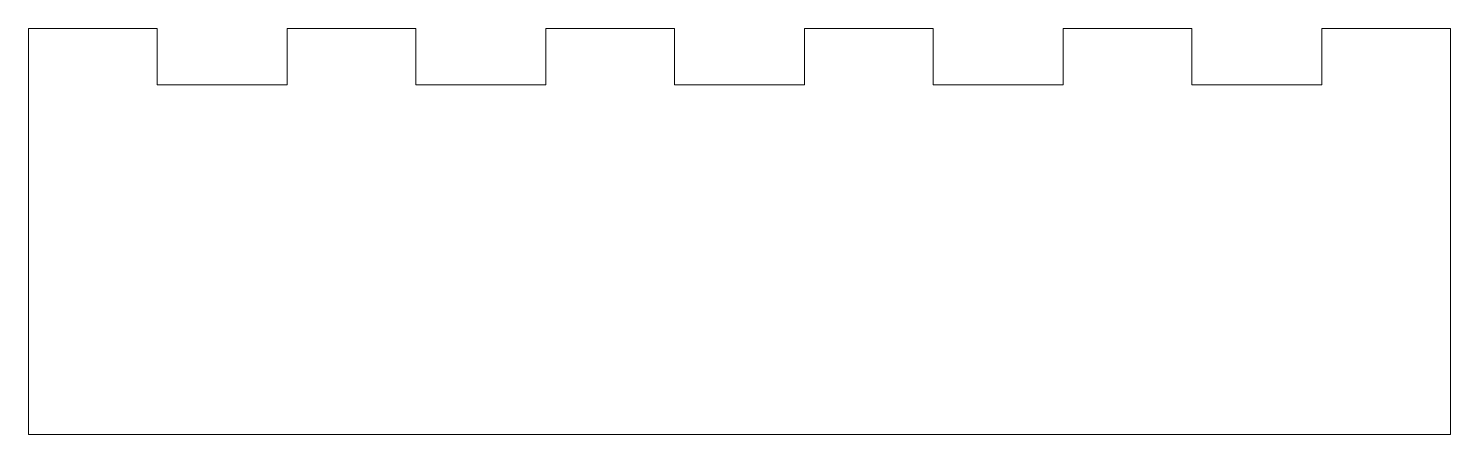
# Model space of a CAD drawing. Header units: millimetres. Extents: x -140.4 to -42.4, y -28.1 to -0.1.
import ezdxf

# ---------------------------------------------------------------- set-up
doc = ezdxf.new("R2010")
doc.units = ezdxf.units.MM

msp = doc.modelspace()

# ---------------------------------------------------------------- linework, layer by layer
at = {"color": 7, "linetype": 'Continuous', "lineweight": 15}
for p, q in [((-140.426, -28.066), (-140.426, -0.066)), ((-140.426, -0.066), (-131.551, -0.066)), ((-131.551, -0.066), (-131.551, -3.966)), ((-122.601, -3.966), (-122.601, -0.066)), ((-122.601, -0.066), (-113.726, -0.066)), ((-113.726, -0.066), (-113.726, -3.966)), ((-104.776, -3.966), (-104.776, -0.066)), ((-104.776, -0.066), (-95.901, -0.066)), ((-95.901, -0.066), (-95.901, -3.966)), ((-86.951, -3.966), (-86.951, -0.066)), ((-86.951, -0.066), (-78.076, -0.066)), ((-78.076, -0.066), (-78.076, -3.966)), ((-69.126, -3.966), (-69.126, -0.066)), ((-69.126, -0.066), (-60.251, -0.066)), ((-60.251, -0.066), (-60.251, -3.966)), ((-51.301, -3.966), (-51.301, -0.066)), ((-51.301, -0.066), (-42.426, -0.066)), ((-42.426, -0.066), (-42.426, -28.066)), ((-131.551, -3.966), (-122.601, -3.966)), ((-113.726, -3.966), (-104.776, -3.966)), ((-95.901, -3.966), (-86.951, -3.966)), ((-78.076, -3.966), (-69.126, -3.966)), ((-60.251, -3.966), (-51.301, -3.966)), ((-42.426, -28.066), (-140.426, -28.066))]:
    msp.add_line(p, q, dxfattribs=at)

doc.saveas('drawing.dxf')
